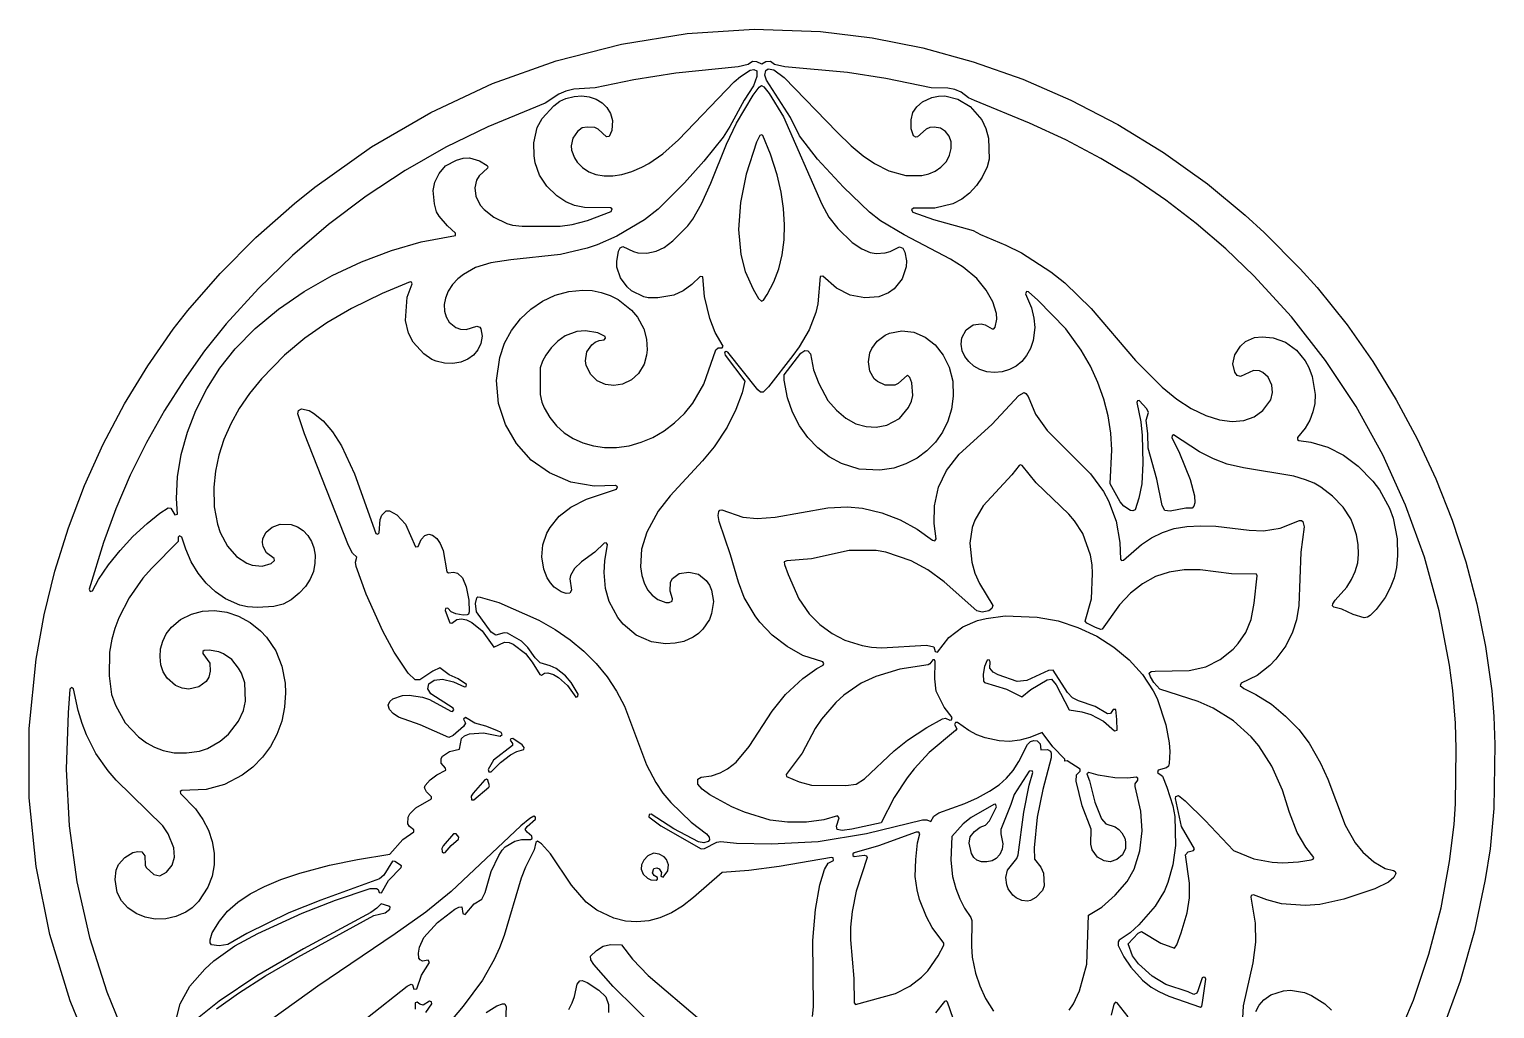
# Model space of a CAD drawing. Header units: metres. Extents: x 3 to 297, y 2 to 297.
# Drawn here: x 3.1 to 297.1, y 100.7 to 297.1 of the extents above; entities that cross this region are included whole.
import ezdxf

# ---------------------------------------------------------------- set-up
doc = ezdxf.new("R2010")
doc.units = ezdxf.units.M

msp = doc.modelspace()

# ---------------------------------------------------------------- linework, layer by layer
at = {"layer": 'CUT'}
for points in [[(16.6932, 89.2206), (11.2939, 102.2742), (7.2432, 115.6234), (4.5128, 129.2071), (3.1298, 143.0078), (3.1317, 156.885), (4.4824, 170.8466), (6.0964, 179.6754), (8.268, 188.4467), (10.9681, 197.1314), (14.2158, 205.6455), (17.9702, 213.9482), (22.2356, 222.0084), (26.8874, 229.6737), (32.0229, 236.9823), (34.9397, 240.7537), (41.4236, 248.1757), (48.5812, 255.3621), (56.317, 262.1895), (60.3813, 265.4579), (71.7657, 273.5352), (83.7055, 280.4605), (96.0846, 286.2412), (108.8463, 290.8196), (121.902, 294.166), (135.1336, 296.2801), (148.5228, 297.1334), (161.8641, 296.6652), (172.1955, 295.4001), (182.4068, 293.4036), (192.498, 290.6158), (202.4147, 287.1232), (212.0947, 282.8983), (221.5163, 278.0119), (230.6704, 272.4091), (239.4908, 266.147), (247.0772, 259.8787), (250.8725, 256.407), (258.1073, 249.1135), (261.4922, 245.3459), (267.4967, 237.877), (272.6592, 230.4862), (277.3654, 222.8385), (281.5787, 214.997), (285.3053, 206.9587), (288.5705, 198.6926), (291.2983, 190.3606), (293.5274, 181.9102), (295.2276, 173.3785), (296.5162, 164.4458), (296.9287, 159.3523), (297.1045, 153.6895), (296.9279, 140.84), (296.1659, 132.7518), (295.2241, 126.6027), (293.0808, 116.3319), (290.1843, 106.2088), (286.5179, 96.2039)], [(276.9625, 93.3514), (280.7845, 102.4251), (283.9234, 111.6658), (286.3502, 120.968), (288.0457, 130.2656), (288.9799, 137.6525), (289.2727, 141.7822), (289.3896, 152.8353), (289.2721, 157.9673), (288.7175, 164.5332), (288.043, 169.6037), (285.9701, 180.5227), (283.0074, 191.2592), (279.2327, 201.6728), (274.6678, 211.7653), (269.2845, 221.476), (263.1698, 230.7193), (256.352, 239.4953), (248.8057, 247.7132), (243.1481, 253.1375), (237.2226, 258.2124), (231.1082, 262.8925), (224.7017, 267.2505), (218.0607, 271.2578), (211.0983, 274.9431), (203.8143, 278.3068), (192.7208, 282.8437), (191.5648, 283.4245), (190.0832, 284.5115), (188.7999, 285.0372), (187.4249, 285.3191), (184.0375, 285.3788), (174.9763, 287.2554), (167.2648, 288.4823), (154.6765, 289.5985), (152.632, 290.0729), (151.7931, 290.7056), (150.8649, 290.5943), (150.0783, 290.1513), (149.0973, 290.5975), (148.2069, 290.7056), (147.327, 290.0695), (145.3517, 289.6276), (132.8555, 288.3655), (124.3826, 287.0216), (116.6184, 285.3809), (112.347, 285.1164), (110.748, 284.7488), (109.3584, 284.1278), (106.6052, 282.3456), (95.1369, 277.6062), (86.6891, 273.4702), (78.5568, 268.8182), (70.7078, 263.6536), (63.1695, 257.9633), (55.9614, 251.8058), (49.0979, 245.1477), (42.6481, 238.085), (38.2759, 232.6565), (34.1647, 226.8542), (30.2632, 220.6939), (26.6657, 214.2876), (23.3894, 207.7044), (20.5017, 200.9956), (17.9856, 194.2095), (15.1051, 184.8641), (15.3264, 184.4171), (15.8062, 184.5533), (17.0272, 186.7739), (19.0098, 189.7478), (21.3362, 192.6364), (23.9179, 195.4249), (26.7512, 197.9953), (29.2938, 200.0941), (30.9582, 201.1458), (31.5525, 201.0681), (32.2941, 199.7606), (32.8321, 199.8653), (32.6619, 203.0205), (32.8659, 207.3618), (33.5997, 211.8401), (34.8466, 216.3249), (36.5389, 220.7014), (38.735, 225.0341), (41.3831, 229.1501), (44.4473, 233.0647), (48.4168, 237.1218), (53.1211, 240.9986), (58.2929, 244.5341), (63.9032, 247.7374), (69.7757, 250.528), (75.7678, 252.7912), (81.7591, 254.4961), (88.6592, 255.7911), (88.6628, 256.2834), (87.0031, 257.7295), (85.3372, 259.6676), (84.8452, 260.5131), (84.4001, 262.1295), (84.1661, 264.7804), (84.4636, 266.4748), (85.3479, 268.2198), (86.6426, 269.7797), (88.8013, 270.9055), (90.169, 271.2905), (91.4426, 271.3814), (93.4425, 270.7828), (94.9646, 269.8424), (95.1294, 269.5602), (95.0363, 269.2664), (93.3743, 267.7746), (92.8223, 266.8773), (92.5275, 265.3346), (92.7376, 263.662), (93.6102, 261.8916), (94.3884, 260.9901), (96.3421, 259.4746), (98.9318, 258.2228), (100.0673, 257.8664), (102.0019, 257.6411), (109.6407, 257.6705), (112.0527, 257.9901), (115.0824, 258.8066), (119.8689, 260.5813), (120.0675, 261.1017), (119.7313, 261.3284), (114.5357, 261.3863), (112.5351, 261.8084), (110.7692, 262.5614), (108.99, 263.7503), (106.934, 265.6651), (105.4963, 267.8658), (104.5973, 270.3672), (104.3796, 271.789), (104.3504, 274.3915), (105.0023, 277.4673), (106.0143, 279.2799), (108.3675, 281.8092), (109.5883, 282.7348), (110.7721, 283.2871), (112.4108, 283.6839), (114.0031, 283.7738), (115.4778, 283.5634), (116.8356, 283.1102), (118.0487, 282.3817), (118.9983, 281.4354), (119.7555, 280.2428), (120.1516, 278.8512), (119.9724, 276.8472), (119.4289, 275.6379), (118.9066, 275.5449), (117.2173, 277.1126), (116.5756, 277.4338), (115.0133, 277.5244), (114.0724, 277.3613), (113.1081, 276.6392), (112.1696, 275.2782), (111.8648, 273.7801), (111.9275, 272.8981), (112.4963, 271.3306), (113.0468, 270.4847), (114.1009, 269.4029), (115.3521, 268.578), (116.804, 268.0088), (118.4345, 267.7503), (120.1887, 267.7502), (122.0088, 268.0334), (124.0227, 268.6254), (126.0159, 269.4933), (127.437, 270.2489), (130.2302, 272.1785), (133.397, 274.9637), (144.5065, 286.5988), (145.7822, 287.6946), (147.7191, 288.9422), (148.4637, 289.1053), (149.0703, 288.8217), (149.0936, 287.688), (148.4071, 285.7685), (146.5246, 282.9401), (143.6772, 277.6281), (142.342, 275.5234), (138.4671, 270.7096), (134.5913, 266.3646), (129.2599, 261.0918), (126.5549, 258.9516), (121.0208, 255.6568), (117.0686, 253.9295), (115.0317, 253.2495), (109.6851, 251.9499), (99.7147, 250.9234), (95.7158, 250.3088), (92.6403, 249.3471), (90.2265, 247.9838), (89.0973, 247.0899), (87.9992, 245.933), (87.156, 244.6141), (86.6216, 243.2445), (86.3746, 241.9162), (86.4018, 240.6346), (86.7341, 239.4562), (87.3435, 238.4237), (88.6941, 237.3299), (89.6591, 237.0194), (90.8009, 236.9604), (92.9314, 237.5728), (93.4943, 237.4039), (93.7343, 237.0716), (93.9593, 235.6251), (93.7334, 234.1356), (93.1415, 232.8249), (92.2509, 231.7891), (91.0984, 230.959), (89.6773, 230.3652), (88.1098, 230.0937), (86.4554, 230.1538), (84.7782, 230.5641), (83.9078, 230.9183), (82.2912, 232.035), (80.1421, 234.4153), (79.1914, 236.2247), (78.6279, 238.751), (78.9229, 243.3989), (79.9642, 246.059), (79.8316, 246.4025), (79.5095, 246.491), (73.9107, 244.172), (67.7392, 241.1296), (62.7857, 238.245), (58.3769, 235.1801), (54.3357, 231.7834), (49.7083, 227.0395), (47.2886, 224.0672), (45.2466, 221.0652), (43.5276, 218.0087), (42.1575, 214.8943), (41.1373, 211.7525), (40.4596, 208.5404), (40.1413, 205.3134), (40.2277, 201.3945), (40.8617, 197.8623), (41.4238, 196.2328), (42.8604, 193.4496), (44.6976, 191.3825), (46.7567, 190.0834), (47.842, 189.6892), (49.8769, 189.4703), (51.6755, 190.0194), (52.3499, 190.6343), (52.2209, 190.9845), (50.742, 192.1246), (50.0388, 193.4014), (49.889, 194.2124), (49.982, 194.9905), (50.6695, 196.3066), (51.8676, 197.32), (53.4587, 197.8763), (55.6756, 197.813), (56.9315, 197.3251), (58.0529, 196.5972), (58.9935, 195.6265), (59.719, 194.4485), (60.2314, 193.1213), (60.4727, 191.6458), (60.4408, 190.0673), (60.1092, 188.3941), (59.4771, 186.8354), (58.5656, 185.3943), (57.294, 184.0291), (55.6776, 182.6869), (54.0467, 181.8472), (52.1933, 181.4018), (48.9064, 181.1965), (46.9184, 181.2846), (45.3654, 181.6491), (42.5025, 182.9362), (40.4744, 184.3187), (38.6173, 186.0601), (36.9918, 188.0754), (35.6285, 190.3089), (34.4991, 192.8853), (33.7209, 195.3103), (33.2385, 195.5252), (32.9855, 195.2538), (33.0039, 194.4278), (27.6296, 188.9921), (25.9369, 187.0355), (23.1409, 183.1), (21.0891, 179.083), (20.3012, 176.9858), (19.6535, 174.8322), (19.2252, 172.232), (19.1361, 167.4904), (19.6496, 163.708), (20.4178, 161.6066), (22.3915, 158.0587), (25.0488, 155.2176), (26.6207, 154.0614), (28.2671, 153.1702), (29.9924, 152.5197), (32.1832, 152.0243), (34.6824, 152.0266), (37.2579, 152.3393), (38.864, 152.8943), (41.4034, 154.3402), (43.0749, 155.7563), (45.0736, 158.3835), (46.099, 160.5254), (46.4904, 162.4215), (46.3781, 166.0806), (45.6802, 168.0314), (45.1297, 169.039), (43.7704, 170.7343), (42.0905, 171.9143), (41.1301, 172.3068), (39.1923, 172.639), (38.2228, 172.5604), (37.9567, 172.3782), (37.9612, 171.9524), (39.3618, 170.0377), (39.4367, 168.4021), (39.1583, 167.2346), (38.5849, 166.3216), (37.1115, 165.2891), (35.1301, 164.8214), (33.8007, 164.9982), (32.4793, 165.5362), (30.7981, 166.9848), (30.0155, 168.2511), (29.5318, 169.7007), (29.351, 171.2654), (29.4773, 172.8857), (29.8914, 174.4186), (30.6134, 175.9215), (31.6375, 177.2169), (33.4908, 178.7489), (35.6694, 179.8542), (37.9061, 180.4412), (40.26, 180.5898), (42.7333, 180.2334), (45.1122, 179.4601), (47.425, 178.194), (49.4887, 176.5082), (50.6815, 175.2603), (52.5775, 172.4916), (53.8089, 169.4423), (54.4354, 165.975), (54.4967, 164.078), (54.3218, 161.1631), (53.7632, 158.4092), (52.7961, 155.7193), (51.5189, 153.322), (49.9353, 151.1533), (47.987, 149.1798), (45.8067, 147.5227), (42.3167, 145.7006), (38.6304, 144.6973), (33.7084, 144.4838), (33.378, 144.249), (33.4344, 143.8477), (36.4413, 140.8092), (37.957, 138.6868), (39.0701, 136.5172), (39.835, 134.2548), (40.1993, 131.94), (40.1953, 129.5925), (39.7824, 127.3279), (38.9695, 125.1067), (37.0511, 122.2447), (35.7803, 120.9744), (34.4994, 120.0673), (32.5562, 119.186), (30.4926, 118.7372), (28.4009, 118.7072), (26.3971, 119.0663), (24.5397, 119.8154), (22.9193, 120.9259), (21.6307, 122.3332), (20.7376, 124.0227), (20.3277, 126.6322), (20.534, 128.5268), (20.9903, 129.6261), (22.27, 131.0467), (23.918, 132.0117), (24.9122, 132.2497), (25.737, 132.1652), (26.3036, 131.3437), (26.3626, 129.5311), (26.5676, 129.0476), (28.0803, 127.6277), (29.3165, 127.3885), (30.6543, 128.1017), (31.7758, 129.4753), (32.2783, 131.0952), (32.1135, 132.9956), (30.9976, 135.7857), (29.9049, 137.3751), (20.5354, 146.5699), (18.9298, 148.4435), (16.4971, 151.9313), (14.5792, 155.6746), (13.7478, 157.9267), (12.9497, 160.5287), (11.9963, 164.8889), (11.9963, 164.8889), (11.5777, 165.1468), (11.2394, 164.79), (10.9028, 160.0874), (10.5235, 148.7256), (11.1101, 137.4054), (12.6908, 126.145), (15.2078, 115.0296), (18.6608, 104.0897), (23.0497, 93.3841)], [(211.7244, 100.393), (212.5804, 101.723), (213.8236, 104.3017), (215.2724, 109.6172), (215.5856, 119.4522), (218.2727, 121.0916), (220.9921, 123.4671), (223.3518, 126.1999), (224.7573, 128.7208), (225.9107, 132.3945), (226.3711, 136.3675), (226.1134, 140.3645), (224.9961, 145.2659), (225.0063, 145.8471), (225.5362, 146.5775), (225.5103, 146.9393), (225.1977, 147.1233), (223.5036, 146.9481), (220.8888, 147.007), (217.5855, 147.5364), (215.7122, 148.068), (215.2765, 147.8176), (215.8016, 146.4392), (216.9113, 142.1476), (218.2553, 138.8013), (219.0856, 137.8221), (220.9701, 137.1606), (221.7085, 136.6829), (222.3089, 136.0168), (222.8911, 134.9268), (223.0716, 134.2078), (223.0124, 132.8455), (222.4335, 131.594), (221.2902, 130.6256), (219.9792, 130.1904), (218.7814, 130.3482), (217.4532, 131.0974), (216.3573, 132.5516), (216.0888, 133.7206), (216.1702, 136.6949), (214.339, 141.3879), (213.164, 146.3506), (213.2027, 147.614), (213.9634, 148.34), (213.9741, 148.7332), (211.3441, 150.419), (210.8765, 150.3638), (210.8492, 150.7934), (208.4449, 153.2205), (206.2969, 156.1125), (203.8479, 155.1304), (201.828, 154.5676), (199.7929, 154.3317), (197.7149, 154.419), (194.8731, 155.0375), (193.208, 155.6589), (191.5952, 156.4803), (189.3261, 158.1084), (188.9573, 158.112), (188.7557, 157.6917), (189.1742, 156.8632), (188.9598, 156.4983), (183.6514, 152.1237), (180.6397, 148.8513), (179.2372, 147.0118), (176.6447, 143.081), (174.0288, 137.9904), (168.1359, 136.7258), (166.1909, 136.4599), (165.1748, 136.6675), (165.058, 137.3257), (165.5974, 139.0035), (165.2558, 139.401), (162.5052, 138.5999), (159.0235, 138.159), (155.2503, 138.131), (151.7549, 138.549), (146.629, 140.1127), (144.0405, 141.2313), (139.6476, 143.6326), (138.1099, 144.7777), (137.2316, 145.7771), (137.2404, 146.7638), (137.9446, 147.1587), (140.0002, 147.4166), (141.7326, 148.0499), (143.1914, 148.8385), (144.9189, 150.1406), (147.568, 153.2792), (152.1741, 160.3778), (154.8219, 163.7021), (158.3017, 166.9473), (161.1259, 168.9782), (162.3676, 169.6172), (162.5322, 169.94), (162.294, 170.2947), (158.336, 171.5835), (155.1461, 173.3582), (152.1315, 175.6378), (149.6731, 178.2132), (148.7406, 179.4744), (146.5342, 183.21), (145.3794, 186.2547), (143.821, 191.7205), (141.5088, 198.4228), (141.2944, 199.6248), (141.4365, 200.4312), (141.6659, 200.6911), (142.0465, 200.7417), (146.2476, 199.3116), (149.165, 199.0192), (152.7318, 199.3108), (163.3455, 201.1861), (167.2504, 201.3623), (170.2913, 201.0687), (174.1862, 200.1856), (177.8497, 198.77), (181.2724, 196.8838), (184.3173, 194.6694), (184.7687, 194.5517), (185.0348, 194.9395), (184.6239, 198.0174), (184.7157, 201.5733), (185.5371, 205.3003), (187.1037, 208.6814), (189.6733, 211.9429), (196.2392, 217.8643), (201.6724, 223.7077), (202.686, 224.2718), (203.0586, 224.1223), (203.4935, 223.5078), (205.0086, 219.958), (207.3112, 216.7076), (216.0374, 208.0098), (218.6277, 204.4646), (219.6308, 202.5727), (221.1348, 198.5225), (221.8964, 194.2164), (222.0106, 190.8848), (222.2348, 190.5988), (222.6287, 190.643), (226.2317, 193.8338), (228.2739, 195.1695), (230.4589, 196.2493), (232.8277, 196.9961), (235.3425, 197.4369), (238.1098, 197.5827), (241.1456, 197.4928), (247.8665, 196.6745), (250.7527, 196.5274), (254.0738, 197.1093), (257.9786, 198.5973), (258.38, 198.6334), (258.6456, 198.4468), (258.8715, 197.3853), (258.1969, 192.3068), (257.7877, 181.5973), (257.3169, 178.7368), (256.5182, 176.2143), (255.1973, 173.5162), (253.2063, 170.8226), (252.0232, 169.5782), (249.4788, 167.5325), (246.2224, 165.9797), (246.0314, 165.5487), (246.7663, 164.9594), (249.1625, 163.7436), (252.319, 161.7654), (255.1659, 159.4173), (257.8065, 156.6863), (259.869, 153.973), (262.1587, 149.951), (263.6051, 146.7333), (267.1097, 137.5316), (269.11, 133.989), (270.6319, 132.1163), (272.8613, 130.1436), (275.1215, 128.8207), (276.8191, 128.4408), (277.1456, 128.2336), (277.2697, 127.8387), (276.8406, 127.0141), (275.7853, 126.1053), (273.0419, 124.7289), (266.8119, 122.7003), (262.0208, 121.6365), (259.0571, 121.4017), (254.3096, 121.724), (251.4235, 122.5236), (248.6921, 123.5707), (248.2698, 123.4512), (248.185, 123.1191), (249.0576, 117.8977), (249.115, 114.0877), (248.6137, 109.9371), (246.6558, 101.2917), (246.4797, 98.792)], [(32.6904, 98.8086), (33.4188, 101.6731), (35.3509, 105.2279), (38.3591, 108.6749), (40.1621, 110.328), (44.3744, 113.3303), (48.9555, 115.8257), (57.8626, 119.8691), (64.53, 122.454), (71.538, 124.8001), (72.7584, 124.8547), (73.0986, 124.5919), (73.325, 124.0015), (73.7837, 123.9424), (75.2047, 126.4134), (77.7107, 129.0321), (77.7979, 129.3926), (76.4311, 130.2383), (76.0098, 130.2826), (74.2446, 127.4725), (73.3727, 126.7592), (61.6016, 122.5003), (55.1658, 119.9263), (46.772, 115.8027), (42.9552, 113.601), (41.2137, 113.3154), (39.6899, 113.5145), (39.4365, 113.9108), (39.4007, 114.5409), (39.842, 115.9233), (41.2548, 118.305), (42.9167, 120.2933), (44.9788, 122.0841), (47.4036, 123.7366), (50.2884, 125.2362), (53.6101, 126.6168), (57.402, 127.9093), (63.3533, 129.4922), (68.9587, 130.666), (75.4595, 131.7111), (78.0769, 134.6239), (80.2898, 136.1584), (80.2479, 136.5896), (79.4003, 137.246), (79.0532, 137.7939), (79.1124, 139.1215), (79.4766, 139.8032), (80.6724, 141.0252), (83.8366, 142.8378), (83.8127, 143.2364), (82.836, 144.2129), (82.4178, 145.0273), (82.5731, 145.5059), (83.5192, 146.5961), (84.8643, 147.6379), (86.6635, 148.5696), (86.6548, 148.9736), (85.7831, 149.9496), (85.7772, 150.8708), (86.0496, 151.3857), (87.4457, 152.2979), (89.4215, 152.7486), (89.8315, 154.9012), (90.4404, 155.4485), (91.4093, 155.876), (94.2791, 156.0379), (97.5883, 155.3972), (97.9667, 155.7212), (97.819, 156.0971), (96.9263, 156.5415), (94.7067, 157.3797), (92.4945, 157.9523), (90.6335, 159.115), (90.2598, 158.7972), (90.649, 157.9931), (90.2256, 157.3138), (88.1436, 155.4939), (87.2862, 155.0987), (81.5336, 157.6604), (77.2234, 159.2154), (76.1008, 159.9133), (75.3775, 160.7022), (75.153, 161.6098), (75.4739, 162.3092), (76.0715, 162.8795), (78.021, 163.5036), (79.3093, 163.5674), (81.9988, 163.1873), (83.4098, 162.7111), (87.7115, 160.3555), (88.0132, 160.3356), (88.272, 160.6483), (88.1431, 160.9975), (83.6482, 163.8804), (83.0848, 164.8747), (83.3036, 165.8463), (84.3386, 166.6054), (86.0073, 166.792), (88.2094, 166.2575), (90.4051, 165.2522), (90.7558, 165.357), (90.8563, 165.7434), (89.1424, 166.9057), (87.3281, 167.6714), (85.4861, 169.1012), (84.1088, 168.4081), (81.4604, 166.6624), (80.5059, 166.6858), (79.1036, 167.9873), (76.345, 172.2134), (74.0469, 176.4272), (70.7346, 183.8433), (68.7077, 189.3938), (68.5503, 190.2868), (68.8108, 191.2605), (67.9862, 192.1075), (67.1873, 193.634), (58.3374, 215.9938), (56.9786, 220.0309), (57.1134, 220.7092), (57.7348, 220.9906), (59.2621, 220.6663), (60.1653, 220.1507), (62.0653, 218.6013), (63.9551, 216.4139), (65.7737, 213.5978), (68.4003, 207.963), (72.6542, 196.0061), (73.0373, 195.9114), (73.2969, 196.1634), (73.5309, 198.8285), (73.8525, 199.6767), (74.7345, 200.5346), (75.3991, 200.5702), (76.8753, 199.7795), (78.5898, 197.8589), (80.6189, 193.3372), (81.1418, 193.4308), (81.7304, 194.837), (82.4477, 195.6325), (83.2539, 195.8833), (84.0344, 195.7044), (84.9056, 194.993), (85.5858, 193.9841), (86.1286, 192.5991), (86.9234, 188.3054), (87.2267, 188.1089), (88.2065, 188.2367), (89.0297, 188.0839), (90.0436, 187.1374), (90.7909, 185.2903), (91.2901, 182.6193), (91.3787, 180.2893), (91.2521, 179.8748), (90.985, 179.7171), (90.1963, 179.6466), (88.7295, 179.9188), (87.7704, 180.297), (87.0717, 181.0673), (86.6196, 180.967), (86.5368, 180.6101), (87.5164, 178.1108), (87.8787, 178.0365), (88.9093, 178.7513), (89.8129, 178.891), (90.8567, 178.6754), (91.9196, 178.1903), (94.0087, 176.49), (96.3092, 173.2511), (98.4444, 174.2317), (99.3966, 174.1385), (100.2215, 173.8191), (102.648, 171.9828), (104.0233, 170.2267), (105.5313, 167.711), (105.8519, 167.6381), (106.4934, 168.0135), (107.1556, 168.0468), (108.2798, 167.7221), (109.3139, 167.1504), (111.0677, 165.5284), (112.7561, 163.2242), (113.1777, 163.3444), (113.2211, 163.7807), (111.8105, 166.1238), (110.6697, 167.4698), (108.8191, 168.9348), (107.6294, 169.4979), (105.5946, 170.0562), (104.6053, 171.0752), (103.1648, 173.161), (101.8377, 174.4323), (99.045, 176.041), (98.3962, 176.1064), (96.7055, 175.6596), (95.7757, 176.2417), (92.8262, 180.3249), (92.6611, 181.9814), (92.9082, 183.1149), (93.1363, 183.3071), (93.5469, 183.2777), (97.3214, 182.195), (105.3456, 178.6256), (108.6123, 176.7589), (111.6176, 174.6689), (114.3834, 172.4049), (116.8602, 169.931), (119.0438, 167.249), (120.9308, 164.4219), (122.5268, 161.3824), (126.9262, 149.656), (128.7977, 146.0586), (130.2358, 143.93), (131.8201, 142.0798), (135.8904, 138.1549), (138.9669, 135.7832), (139.5237, 135.1515), (139.5893, 134.5713), (139.3252, 134.2771), (138.4491, 134.005), (137.3451, 134.1637), (132.4573, 136.8139), (127.9031, 139.7591), (127.4707, 139.6889), (127.3923, 139.2259), (129.8492, 137.3978), (137.9164, 132.7879), (138.5951, 132.8748), (141.056, 134.1322), (141.8305, 134.2711), (144.9858, 133.9494), (152.0433, 133.8038), (161.409, 134.2428), (171.1132, 135.8216), (182.3462, 138.5776), (183.2115, 138.608), (183.9616, 138.2872), (184.5964, 139.3068), (185.5704, 139.9818), (190.7848, 141.8722), (193.377, 143.0077), (195.7734, 144.3223), (197.6733, 145.6168), (199.1646, 146.9624), (200.4918, 148.5227), (201.649, 150.2895), (203.3694, 153.6736), (204.0106, 154.3146), (204.6282, 154.5166), (205.3292, 154.4598), (205.9437, 153.8343), (206.0746, 152.6419), (207.3717, 152.7296), (207.9621, 152.3916), (208.1575, 151.9848), (208.0943, 151.0028), (206.4242, 144.6741), (205.3451, 139.1032), (204.7315, 132.9732), (204.8101, 130.7039), (206.0266, 129.1199), (206.5989, 127.877), (206.7239, 125.3862), (206.3869, 124.4123), (205.0527, 122.9879), (204.0054, 122.3927), (203.3682, 122.2509), (202.2686, 122.3856), (201.1353, 122.9526), (200.4544, 123.4805), (199.5303, 124.7677), (199.2162, 125.5633), (199.0102, 127.0339), (199.3657, 128.5243), (201.207, 130.8376), (201.5137, 131.5442), (202.6439, 140.1581), (203.7292, 145.5277), (204.4353, 148.0731), (204.2922, 148.4507), (203.7418, 148.3804), (200.6753, 143.7069), (200.0566, 141.656), (198.0559, 136.6269), (198.0225, 135.7671), (198.4595, 133.8034), (198.2837, 132.6808), (197.8074, 131.6254), (197.107, 130.8332), (196.2667, 130.3771), (195.2356, 130.1925), (194.1769, 130.1933), (193.2257, 130.4823), (192.6232, 131.0152), (192.1214, 131.8208), (191.6845, 133.9214), (191.9059, 135.1691), (192.7311, 136.25), (193.8607, 137.1104), (194.9436, 137.4942), (195.7751, 138.4043), (197.1829, 141.2285), (196.9902, 141.71), (196.6267, 141.7019), (192.0859, 139.0847), (190.5071, 137.7687), (188.1704, 135.2572), (188.0323, 130.5296), (188.3241, 127.262), (188.9825, 124.8025), (189.7951, 122.7672), (190.7376, 120.9112), (192.0229, 119.0402), (192.2411, 118.3947), (192.1631, 113.2775), (192.3108, 111.0445), (192.9732, 107.8503), (193.817, 105.3158), (194.9745, 102.7663), (196.5533, 100.2514)], [(70.9447, 98.9544), (78.9082, 105.2697), (79.7337, 105.6649), (79.9879, 105.4827), (80.2871, 104.667), (80.8422, 104.7149), (81.8335, 107.4449), (83.4427, 110.0089), (83.1246, 110.4272), (81.985, 110.2538), (81.5201, 110.4903), (81.2706, 110.87), (81.2082, 111.8583), (81.4151, 113.0396), (82.2503, 114.9782), (84.9895, 117.9818), (88.4676, 120.6954), (89.3314, 121.1108), (89.9276, 121.1198), (90.1065, 119.8191), (90.593, 119.6224), (92.3898, 121.7476), (93.9398, 122.6859), (94.5526, 124.041), (95.814, 128.2008), (97.3043, 131.4735), (97.9606, 132.5057), (98.5888, 133.1855), (100.5475, 134.3124), (101.8871, 134.6536), (103.703, 134.6534), (103.9921, 134.8231), (103.9706, 135.2895), (102.9749, 136.1133), (102.6235, 136.6602), (103.0387, 137.2908), (104.6513, 138.7481), (104.6581, 139.1436), (104.3156, 139.3416), (103.5299, 138.8934), (101.7471, 137.3679), (87.7694, 124.2109), (82.6601, 120.0994), (76.5563, 115.7559), (61.0258, 105.2361), (51.9849, 98.7407)], [(160.2482, 99.1264), (160.4532, 101.0769), (160.3076, 114.3993), (160.8366, 120.5838), (161.7175, 125.5471), (162.6302, 128.6134), (163.3598, 129.9062), (164.4701, 130.4476), (164.3967, 130.9689), (164.0714, 131.0504), (153.541, 129.2251), (147.5087, 128.4638), (142.1124, 128.0152), (136.3557, 122.9954), (134.172, 121.2775), (131.9578, 119.9163), (129.6479, 118.9227), (127.3848, 118.3339), (125.0146, 118.1213), (122.7489, 118.2991), (120.4095, 118.9012), (116.9805, 120.4837), (114.8663, 122.0568), (111.869, 125.4622), (107.6948, 131.7786), (105.8612, 133.7838), (105.0588, 134.2913), (104.7683, 134.0632), (104.3787, 132.5593), (102.6469, 129.122), (101.7728, 126.9093), (98.3761, 115.4316), (97.433, 112.9244), (96.3659, 110.5535), (94.0675, 106.4308), (90.1911, 101.2333), (79.1724, 88.1925)], [(40.664, 100.6627), (45.0775, 103.8486), (50.4796, 107.2844), (56.9714, 111.0446), (72.2479, 119.4007), (74.5035, 119.9345), (75.4279, 120.6982), (75.5017, 121.0535), (75.2859, 121.3021), (73.7146, 121.7566), (72.8615, 120.8748), (71.6618, 120.0442), (58.1079, 112.7548), (48.7765, 107.2848), (41.2347, 102.2575), (36.851, 98.7291)], [(133.6965, 91.9447), (120.2331, 105.2023), (116.357, 109.6058), (115.7894, 110.5242), (115.7352, 111.2662), (116.9458, 112.4056), (118.2692, 113.2751), (119.7437, 113.5879), (121.9254, 113.5362), (124.1526, 110.635), (127.2854, 107.3863), (137.6262, 98.539)], [(111.3698, 100.5769), (112.0324, 101.8691), (112.5083, 103.1806), (113.0374, 105.6334), (113.595, 106.3082), (114.0605, 106.342), (115.0416, 105.9559), (117.389, 104.4511), (118.7688, 103.0938), (119.3005, 101.5925), (119.3298, 99.9431)], [(249.1859, 100.1706), (249.8331, 101.4485), (250.8053, 102.5089), (252.2039, 103.4695), (254.7062, 104.3227), (256.1438, 104.4169), (258.9358, 103.9467), (260.3835, 103.3628), (263.055, 101.6892), (264.3652, 100.4139)], [(82.6796, 99.9394), (83.8719, 101.6788), (83.8436, 102.1169), (83.3889, 102.2382), (82.1235, 101.4507), (81.4568, 101.6401), (80.9402, 102.038), (80.5481, 101.9279), (80.5249, 100.6504)], [(94.8063, 99.9374), (96.9213, 101.2682), (98.0764, 101.7125), (98.5363, 101.6985), (98.7647, 101.1248), (98.6798, 98.2088)], [(188.4732, 98.7209), (187.3332, 102.0537), (187.0917, 102.2798), (186.7036, 102.1927), (184.8971, 99.8736)], [(223.5521, 99.1204), (221.3991, 101.9228), (221.0034, 102.0174), (220.6997, 101.6258), (220.1569, 99.4455)]]:
    msp.add_lwpolyline(points, dxfattribs=at)
for points in [[(180.4814, 261.2459), (180.1198, 260.9164), (180.3647, 260.4928), (184.5215, 259.0074), (192.5089, 256.755), (193.9293, 255.9767), (199.0246, 253.8671), (202.1749, 252.3052), (208.0623, 248.5267), (210.8787, 246.2738), (216.1821, 241.1169), (225.0633, 230.7123), (230.3719, 225.3441), (233.3446, 222.9321), (236.2443, 221.066), (239.1369, 219.6797), (241.8968, 218.8149), (244.4291, 218.5038), (246.7986, 218.6818), (248.8194, 219.4116), (250.6085, 220.6816), (252.2091, 222.8233), (252.5611, 224.2799), (252.3658, 225.7877), (251.6317, 227.3393), (250.6206, 228.3342), (249.9365, 228.6437), (248.7051, 228.6895), (246.1229, 227.5151), (245.4347, 227.7373), (244.9561, 228.3928), (244.595, 230.0631), (244.9539, 231.8546), (246.0976, 233.6173), (247.13, 234.5356), (248.9462, 235.3167), (250.4437, 235.4343), (252.6668, 235.2547), (255.134, 234.3663), (257.3208, 232.8169), (259.0865, 230.673), (259.7992, 229.3437), (260.5092, 227.5292), (261.0983, 223.8918), (261.0039, 222.0749), (260.6279, 220.3975), (260.0036, 218.7507), (259.0816, 217.1534), (257.5298, 215.2658), (257.531, 214.8567), (257.7801, 214.681), (260.248, 214.3316), (263.623, 213.321), (266.7871, 211.7203), (269.7175, 209.5224), (272.6398, 206.5442), (273.9928, 204.7692), (276.0145, 201.0775), (276.7276, 199.0936), (277.5344, 194.9446), (277.6222, 191.5431), (277.3827, 189.2119), (276.907, 187.1074), (276.1617, 185.1155), (275.1513, 183.2175), (273.3325, 180.7532), (272.0999, 179.5559), (271.5759, 179.221), (270.9527, 179.1202), (268.6983, 179.7442), (266.4619, 180.8685), (264.8448, 181.2627), (264.5984, 181.5163), (264.6182, 181.8895), (265.0774, 182.6338), (267.4163, 185.2492), (268.4071, 186.7802), (269.1173, 188.3962), (269.6162, 190.1483), (269.8153, 191.9), (269.7278, 193.8299), (269.3778, 195.7648), (268.7409, 197.7563), (268.2164, 198.9702), (266.6821, 201.2992), (264.5728, 203.526), (262.1964, 205.3299), (260.8623, 206.1003), (259.1698, 206.8053), (256.7823, 207.4844), (246.7319, 209.1778), (243.4652, 209.9521), (240.7263, 211.0133), (237.9114, 212.4208), (232.6718, 215.7832), (232.3917, 215.5948), (232.3636, 215.2584), (233.8963, 212.1284), (235.9833, 206.8349), (236.8933, 203.547), (236.9583, 202.2026), (236.7791, 201.5085), (236.3864, 201.1243), (235.1199, 201.088), (232.0001, 200.4732), (230.8974, 200.6137), (230.397, 201.6405), (229.3386, 206.8969), (227.6045, 213.1353), (227.5162, 216.0332), (227.1636, 218.7619), (227.6856, 220.2955), (227.2994, 221.0059), (225.7696, 222.7159), (225.4444, 222.6199), (225.3173, 222.3056), (226.1133, 218.4244), (226.4107, 215.6678), (226.499, 210.1102), (226.2909, 206.0089), (225.6987, 203.0824), (224.9565, 200.7845), (224.4983, 200.5928), (224.0622, 200.6585), (222.7276, 201.4884), (221.9425, 202.3439), (219.9564, 205.9678), (220.2769, 212.7923), (220.1044, 216.1694), (219.5744, 219.5856), (218.6993, 222.9628), (217.5035, 226.2833), (215.986, 229.5772), (214.1199, 232.811), (211.0446, 237.0473), (205.4661, 242.8309), (203.5928, 244.5019), (203.1913, 244.5626), (202.9618, 244.1177), (204.1694, 241.3076), (204.6715, 239.2339), (204.8774, 237.3159), (204.5191, 234.7316), (203.9518, 233.1188), (203.2017, 231.71), (202.239, 230.5363), (201.0941, 229.5727), (199.7954, 228.8781), (198.3202, 228.4562), (196.7574, 228.3061), (195.2505, 228.457), (193.8333, 228.909), (192.5972, 229.5957), (191.5951, 230.4818), (190.7978, 231.513), (190.271, 232.6696), (190.0739, 233.9826), (190.2244, 235.267), (191.0936, 236.8872), (192.4955, 237.862), (194.0755, 238.0997), (194.9134, 237.8752), (196.3043, 237.0669), (196.6341, 237.0843), (196.9014, 237.3668), (197.2182, 239.0312), (197.1279, 240.1733), (196.409, 242.4846), (195.1077, 244.8482), (193.2259, 247.1303), (190.4753, 249.4435), (187.9413, 251.0442), (178.6068, 255.9016), (173.8868, 258.7368), (171.6799, 260.4742), (166.4366, 265.454), (161.2429, 271.0871), (157.6273, 275.7593), (155.8104, 279.4774), (151.0233, 286.9095), (150.6994, 287.9695), (150.8835, 288.8758), (151.3448, 289.1946), (152.5148, 289.001), (154.5555, 287.4488), (165.2114, 276.531), (168.0225, 273.7795), (170.4379, 271.7728), (172.7051, 270.2334), (175.5751, 268.7693), (178.9781, 267.8407), (182.1681, 267.8077), (183.5668, 268.1221), (184.8782, 268.6922), (186.0131, 269.4593), (187.0993, 270.6365), (187.761, 271.9046), (188.0756, 273.2578), (188.0509, 274.5433), (187.6682, 275.7086), (186.9415, 276.6647), (185.9551, 277.2927), (184.6403, 277.523), (183.7581, 277.4442), (183.0515, 277.0847), (181.2884, 275.5803), (180.9789, 275.4793), (180.5393, 275.7583), (180.031, 277.1822), (180.0243, 279.0017), (180.395, 280.4284), (181.1784, 281.6121), (182.31, 282.5816), (184.22, 283.463), (185.5126, 283.7433), (186.7832, 283.7742), (189.4227, 283.1309), (191.8708, 281.6587), (194.2222, 278.9984), (195.046, 277.2619), (195.5606, 275.2949), (195.6735, 271.0653), (195.2792, 269.5616), (194.2801, 267.4752), (193.1523, 265.8095), (191.7356, 264.3011), (190.1988, 263.0723), (188.3878, 262.1669), (184.7579, 261.2648), (180.4814, 261.2459)], [(118.443, 234.8908), (118.7239, 235.1786), (118.6287, 235.535), (117.2072, 236.2836), (114.7124, 236.6538), (112.9397, 236.5147), (110.627, 235.6477), (109.1899, 234.6045), (107.8362, 233.2823), (106.7191, 231.8094), (106.062, 230.5738), (105.6442, 229.2182), (105.5892, 223.8712), (105.9227, 222.3727), (106.439, 221.2166), (107.5478, 219.2897), (108.8963, 217.6242), (110.4572, 216.2143), (112.2181, 215.0646), (114.1567, 214.1738), (116.2869, 213.6012), (118.4935, 213.29), (120.9488, 213.2893), (123.443, 213.6128), (125.8694, 214.3087), (128.1995, 215.2749), (130.4755, 216.6324), (132.5952, 218.2327), (134.5385, 220.0929), (136.2503, 222.1757), (138.4727, 225.9995), (140.8755, 232.8249), (141.327, 233.2868), (142.1218, 233.2216), (142.3138, 233.6118), (140.7343, 236.3529), (139.6295, 239.1311), (138.6029, 243.5609), (138.2237, 247.5226), (137.7362, 247.5419), (136.0326, 245.9244), (134.3073, 244.6667), (132.4569, 243.8252), (129.2197, 243.3066), (127.3079, 243.2763), (126.3937, 243.4585), (123.9581, 244.7097), (123.0543, 245.4986), (121.7186, 247.2857), (121.0203, 249.4316), (120.9639, 250.548), (121.3172, 252.6391), (121.6939, 253.3278), (122.2266, 253.5983), (124.3484, 252.5454), (125.2232, 252.3083), (127.0153, 252.2228), (128.8868, 252.6284), (130.4779, 253.3809), (132.2229, 254.6879), (135.234, 257.7256), (136.2108, 259.0563), (137.9807, 262.1348), (139.8411, 266.2627), (142.9829, 274.1011), (144.9791, 278.2988), (148.3262, 283.937), (149.5711, 285.5401), (150.026, 285.8447), (150.4971, 285.59), (151.5424, 284.2505), (154.409, 279.6106), (162.1108, 262.0392), (163.5552, 259.4374), (165.2985, 257.1673), (168.2155, 254.3677), (170.1542, 253.1418), (171.8082, 252.3874), (173.0194, 252.1924), (174.8127, 252.3031), (175.8549, 252.5737), (177.7171, 253.5102), (178.3588, 253.246), (178.7703, 252.4655), (179.1251, 250.706), (179.0676, 249.4915), (178.2497, 247.0762), (176.6004, 245.0689), (175.5142, 244.29), (173.5703, 243.4655), (170.7344, 243.3057), (167.794, 243.8382), (165.0956, 245.2406), (162.2883, 247.605), (161.795, 247.5486), (161.3056, 242.0807), (160.8893, 240.3341), (159.5563, 236.8762), (157.5642, 233.4486), (156.3266, 231.7381), (151.4295, 225.462), (150.3475, 224.3384), (149.843, 224.3327), (149.2754, 224.8124), (143.2386, 232.3967), (142.925, 232.4995), (142.6258, 232.2923), (142.7351, 231.7646), (146.689, 226.5678), (146.1287, 224.236), (144.8634, 220.9094), (143.1169, 217.329), (140.5339, 213.3959), (138.1986, 210.5872), (131.7061, 203.5686), (129.3067, 200.5243), (126.9978, 196.3112), (125.9162, 192.9063), (125.7189, 189.3031), (125.9778, 187.6065), (126.4532, 186.0924), (127.1791, 184.7177), (128.0575, 183.6442), (129.1973, 182.7699), (130.8168, 182.2001), (131.4767, 182.2015), (132.0897, 182.4766), (132.1601, 182.9008), (131.7137, 184.4784), (131.7796, 186.234), (132.1636, 186.9821), (133.4894, 187.9688), (135.4431, 188.2954), (137.3771, 187.8471), (138.9459, 186.6046), (139.562, 185.6697), (139.9813, 184.6708), (140.3658, 182.3733), (139.9831, 179.9664), (139.5547, 178.797), (138.2493, 176.834), (137.3489, 175.9871), (136.2925, 175.2112), (134.4225, 174.3439), (132.7008, 173.9938), (130.7381, 173.9017), (127.946, 174.2691), (124.8788, 175.6462), (122.2962, 177.8175), (121.1912, 179.1857), (119.463, 182.3616), (118.7074, 185.0141), (118.4718, 188.2136), (118.5623, 190.5234), (119.1017, 193.7846), (118.8688, 194.1581), (118.4651, 194.1029), (116.5662, 192.2657), (113.9336, 190.3398), (112.4931, 188.9808), (111.7259, 187.5943), (111.575, 186.9018), (111.9186, 184.6278), (111.592, 184.0451), (110.8217, 183.9833), (109.8328, 184.3377), (108.4536, 185.2769), (107.6891, 186.0957), (107.0317, 187.1576), (106.3325, 188.8762), (105.9329, 191.3258), (106.1505, 193.7553), (106.9687, 196.0636), (107.6453, 197.2367), (109.4394, 199.5005), (111.7627, 201.3117), (114.8926, 202.8744), (120.9037, 204.9198), (121.1263, 205.3928), (120.7543, 205.6696), (116.426, 205.5417), (111.7438, 206.334), (107.4775, 208.1648), (103.8357, 210.7514), (100.8465, 214.0366), (98.627, 217.8835), (97.2453, 222.1116), (96.8541, 226.7097), (97.5014, 231.3479), (98.48, 234.1665), (99.8729, 236.745), (101.6511, 239.0567), (103.7257, 241.0128), (106.0972, 242.643), (108.6487, 243.8297), (111.3785, 244.5715), (114.196, 244.8386), (116.0455, 244.7221), (117.8594, 244.3688), (119.6366, 243.7563), (121.2445, 242.9478), (123.9667, 240.811), (125.1345, 239.4288), (126.4285, 237.0469), (126.9479, 234.9757), (127.0655, 232.8601), (126.9706, 231.8003), (126.4591, 229.9501), (125.3532, 228.1262), (123.9039, 226.8237), (122.1647, 225.9926), (120.4252, 225.6992), (118.6959, 225.9036), (117.0795, 226.637), (115.7591, 227.893), (114.8692, 229.6931), (114.7228, 230.65), (114.9969, 232.421), (115.9633, 233.8549), (116.6423, 234.3896), (117.4743, 234.7502), (118.443, 234.8908)], [(150.2781, 275.8258), (150.0087, 275.9681), (149.6909, 275.8461), (149.0283, 274.4745), (146.9487, 268.0908), (145.7862, 262.3953), (145.435, 256.9785), (145.8686, 251.979), (146.7365, 248.5807), (148.3178, 245.0072), (149.4211, 243.1542), (150.0244, 242.6251), (150.4073, 242.843), (151.1698, 243.9219), (152.4819, 246.4646), (153.4666, 249.1074), (154.1613, 251.9263), (154.5373, 254.8881), (154.6523, 257.9365), (154.4468, 261.1756), (153.9558, 264.4969), (153.1678, 267.9462), (151.8508, 272.103), (150.2781, 275.8258)], [(173.7246, 208.7366), (169.5842, 208.9407), (166.0533, 210.033), (163.5663, 211.3777), (161.2926, 213.1768), (159.3138, 215.2791), (157.6266, 217.6353), (156.2635, 220.3238), (155.2404, 223.2158), (154.5693, 226.7461), (154.5968, 227.8438), (157.9144, 232.186), (158.7046, 232.7219), (159.3265, 232.6852), (159.8323, 232.025), (160.4506, 228.8274), (161.5061, 226.0701), (163.3575, 222.7195), (165.0331, 220.7259), (166.9079, 219.1403), (168.9313, 218.0348), (170.9829, 217.4472), (173.0239, 217.3329), (175.1414, 217.7286), (177.7152, 219.0834), (179.4917, 221.2601), (180.0877, 222.5321), (180.3706, 223.6965), (180.1502, 226.2224), (179.7804, 227.3371), (179.2993, 227.7935), (177.4229, 226.0806), (176.7787, 225.7588), (174.8274, 225.7625), (173.2847, 226.4714), (172.6435, 227.0573), (171.7656, 228.5669), (171.4701, 230.4202), (171.7732, 232.2426), (172.1534, 233.1499), (173.2412, 234.6198), (174.8239, 235.8004), (175.6901, 236.1863), (178.1664, 236.6346), (180.6, 236.3671), (182.8687, 235.4), (184.8351, 233.8496), (186.4754, 231.7924), (187.6832, 229.3805), (188.4134, 226.548), (188.5003, 223.552), (188.1147, 220.9694), (187.3729, 218.5366), (186.3037, 216.3389), (184.9078, 214.3489), (183.2145, 212.5964), (181.2538, 211.1406), (179.0014, 209.9729), (176.5436, 209.1179), (173.7246, 208.7366)], [(229.6219, 148.5426), (229.4914, 148.0593), (230.433, 147.3247), (231.3494, 145.1802), (232.5247, 141.4202), (232.9401, 139.2616), (233.0616, 133.4474), (232.5558, 129.5525), (231.546, 126.0008), (230.8356, 124.3761), (229.0198, 121.2717), (225.7268, 117.5297), (223.975, 115.9586), (221.7546, 114.4852), (221.5585, 114.112), (221.5938, 113.4139), (222.7119, 111.0976), (224.0932, 109.0707), (226.4805, 106.4532), (228.1846, 105.0643), (229.7097, 104.1405), (231.7558, 103.2622), (238.0757, 101.0546), (238.3455, 101.2576), (238.4993, 101.9655), (239.1341, 106.6314), (238.9949, 106.9729), (238.6705, 107.055), (238.4216, 106.8884), (237.5718, 104.2746), (237.3192, 103.8401), (236.7489, 103.5329), (235.6158, 104.1111), (231.1108, 105.5638), (228.3845, 107.2383), (225.6278, 109.7017), (224.4371, 111.3405), (223.5905, 113.7371), (225.5771, 115.835), (226.2413, 116.2248), (230.1575, 113.8622), (232.8852, 112.863), (233.3523, 113.5001), (234.2381, 115.9472), (235.3971, 119.916), (235.8653, 122.9613), (235.8915, 125.8931), (235.1029, 131.5595), (235.5788, 132.1869), (236.6555, 132.4265), (236.8716, 132.8046), (234.2619, 137.2828), (233.0577, 142.8595), (233.1572, 143.3052), (233.6459, 143.4504), (235.0209, 142.3855), (239.0353, 138.4297), (244.6783, 132.4157), (248.7737, 130.8031), (252.4811, 130.0817), (254.6293, 129.9955), (257.7391, 130.1707), (260.2695, 130.5521), (260.6762, 130.7198), (260.8048, 131.0695), (259.2136, 133.1057), (257.4709, 136.0353), (255.9167, 140.0823), (254.5052, 144.5196), (252.4187, 149.3601), (249.8069, 153.4574), (248.2652, 155.235), (244.6966, 158.424), (240.6559, 160.9801), (237.6295, 162.3465), (229.9093, 164.7759), (228.6976, 166.1358), (228.0348, 167.251), (227.8091, 168.0088), (228.2042, 168.3304), (228.9975, 168.4027), (235.798, 168.5766), (239.1421, 169.293), (242.0438, 170.7281), (244.6144, 172.8426), (245.6507, 173.9678), (247.1842, 176.1535), (248.2302, 178.7537), (248.8747, 182.0269), (249.4366, 187.5466), (249.3194, 187.8529), (244.2838, 187.9357), (238.0287, 188.7548), (234.8306, 188.7537), (231.7857, 188.2808), (229.0403, 187.3639), (226.4393, 185.9284), (224.0292, 184.062), (221.8101, 181.7005), (218.3447, 176.8279), (218.084, 176.7518), (216.998, 177.1451), (215.2575, 178.0594), (214.9783, 178.4456), (216.2125, 182.9314), (216.4402, 188.0302), (216.38, 189.727), (216.0346, 191.6456), (214.4499, 195.9984), (212.8024, 198.5783), (211.6819, 199.9068), (205.1373, 206.1575), (202.2875, 209.6792), (201.9874, 209.8241), (201.6849, 209.6843), (200.2055, 207.7624), (194.5068, 201.5393), (192.8025, 198.6888), (192.2677, 197.1996), (191.8419, 194.0914), (192.1859, 190.2496), (192.7907, 188.084), (193.7179, 185.9643), (196.4238, 181.606), (196.2532, 180.9606), (195.6419, 180.512), (194.2637, 180.2591), (193.2046, 180.5341), (186.6715, 186.3348), (183.3552, 188.7508), (180.0212, 190.5352), (174.9749, 192.2752), (172.9919, 192.5939), (167.5888, 192.5925), (160.0335, 190.9273), (155.0714, 190.5396), (154.5928, 190.3116), (154.6223, 189.7961), (155.3493, 187.8172), (157.5055, 182.9503), (159.6039, 179.8912), (161.7265, 177.7974), (164.2197, 175.9501), (166.762, 174.6525), (170.212, 173.5815), (172.0769, 173.2048), (174.072, 173.1202), (183.1067, 173.6162), (184.5706, 173.2887), (184.8848, 172.3593), (185.2915, 172.192), (187.5997, 175.1516), (190.4388, 177.2947), (193.3619, 178.5515), (195.0546, 178.9995), (198.9023, 179.507), (205.3129, 179.2729), (209.4999, 178.4801), (213.5104, 177.1859), (217.3016, 175.424), (220.7205, 173.239), (223.7884, 170.6673), (226.4423, 167.7122), (228.5962, 164.4814), (229.3867, 162.9337), (231.1539, 157.6549), (231.7986, 154.0218), (231.9188, 152.2726), (231.8315, 149.9078), (231.651, 149.3598), (231.2815, 149.041), (229.6219, 148.5426)], [(184.871, 170.3712), (184.7012, 170.6622), (184.368, 170.7123), (183.781, 169.8909), (183.4392, 169.6954), (177.7449, 168.7819), (172.964, 167.3557), (170.0393, 165.9798), (166.5225, 163.5871), (164.9001, 162.1409), (162.0564, 158.7996), (160.8069, 156.9081), (158.1417, 151.9901), (154.9981, 147.6935), (155.04, 147.2547), (157.5442, 146.2125), (160.0412, 145.548), (166.9133, 145.4636), (169.0094, 145.7713), (170.65, 146.8336), (176.604, 152.438), (179.331, 154.6013), (183.1971, 157.0908), (186.3414, 158.8256), (186.9271, 158.9982), (187.7817, 158.5999), (188.1387, 158.6675), (188.2458, 159.1451), (186.6365, 161.1882), (185.0675, 164.4306), (184.8, 166.8929), (184.871, 170.3712)], [(195.9117, 170.2952), (195.688, 170.6731), (195.284, 170.6286), (194.7287, 169.3162), (194.4792, 167.8049), (194.5656, 166.4187), (194.7697, 166.143), (199.1652, 164.8193), (202.2402, 163.2753), (204.046, 164.7008), (207.3117, 166.6724), (208.2251, 166.7792), (209.1019, 165.6839), (211.7231, 160.6398), (214.2804, 160.2498), (216.0972, 159.7108), (218.5987, 158.3867), (220.8055, 156.4287), (221.3439, 156.579), (221.3331, 158.6928), (221.0828, 160.7095), (220.588, 160.7226), (220.004, 159.8942), (219.4143, 159.8827), (216.9867, 161.3458), (213.5989, 162.4675), (212.3892, 163.0871), (211.4262, 164.1089), (208.4986, 168.6442), (207.561, 168.5129), (203.2204, 166.5326), (201.2849, 166.343), (197.5223, 167.6495), (196.4656, 168.1943), (195.821, 169.0261), (195.9117, 170.2952)], [(100.1053, 154.9122), (99.743, 154.8486), (99.5938, 154.5502), (100.064, 153.895), (100.0476, 153.4875), (96.2466, 150.5327), (95.1909, 148.7097), (95.3157, 148.2308), (95.7804, 148.2353), (97.636, 150.1084), (99.6874, 151.6616), (100.9205, 152.2968), (102.3229, 152.7061), (102.3841, 153.077), (101.9996, 153.609), (100.1053, 154.9122)], [(95.1033, 146.5283), (94.848, 146.7355), (94.4955, 146.6504), (92.1651, 143.9315), (91.7722, 143.3175), (91.8331, 142.5806), (92.3226, 142.5742), (95.3426, 145.1201), (95.4362, 145.4249), (95.1033, 146.5283)], [(85.9491, 132.1853), (86.2307, 131.9474), (86.5559, 132.0249), (87.7381, 133.4159), (89.2591, 134.6914), (89.3106, 135.1182), (88.772, 135.7676), (88.2567, 135.7609), (86.1693, 133.389), (85.8955, 132.8497), (85.9491, 132.1853)], [(181.7831, 135.7671), (181.5835, 136.1499), (181.077, 136.1231), (173.5084, 133.3668), (168.5761, 131.9919), (168.3325, 131.758), (168.3628, 131.4217), (168.6061, 131.2423), (170.6462, 131.4878), (171.0534, 131.3806), (171.1859, 131.0096), (169.01, 124.2748), (168.1973, 120.1813), (167.8477, 117.0395), (167.8473, 114.5238), (168.5499, 106.7591), (168.6104, 101.9122), (168.8557, 101.5881), (176.9024, 103.7594), (179.7795, 105.2531), (182.1043, 107.0519), (183.3678, 108.3155), (185.4397, 111.3109), (186.6258, 113.4823), (186.6003, 113.8785), (184.2842, 117.004), (183.0963, 119.168), (181.7095, 122.6163), (181.2295, 124.5295), (180.8755, 127.239), (180.9619, 130.6686), (181.3156, 134.0046), (181.7831, 135.7671)], [(128.8904, 126.4871), (129.1591, 126.6882), (129.1721, 127.0235), (128.4941, 127.4402), (128.1743, 127.9535), (128.4227, 128.8348), (128.986, 128.9975), (129.5174, 128.7375), (129.9325, 128.0074), (129.8442, 127.3128), (130.2887, 127.1013), (131.2076, 128.3505), (131.3606, 129.5615), (130.9548, 130.6384), (130.4926, 131.143), (129.5072, 131.7243), (128.3389, 131.8879), (127.22, 131.3459), (126.411, 130.5087), (125.927, 129.5733), (125.8883, 128.6809), (126.2994, 127.7093), (127.1273, 126.8796), (127.7917, 126.5533), (128.8904, 126.4871)]]:
    msp.add_lwpolyline(points, close=True, dxfattribs=at)

doc.saveas('drawing.dxf')
